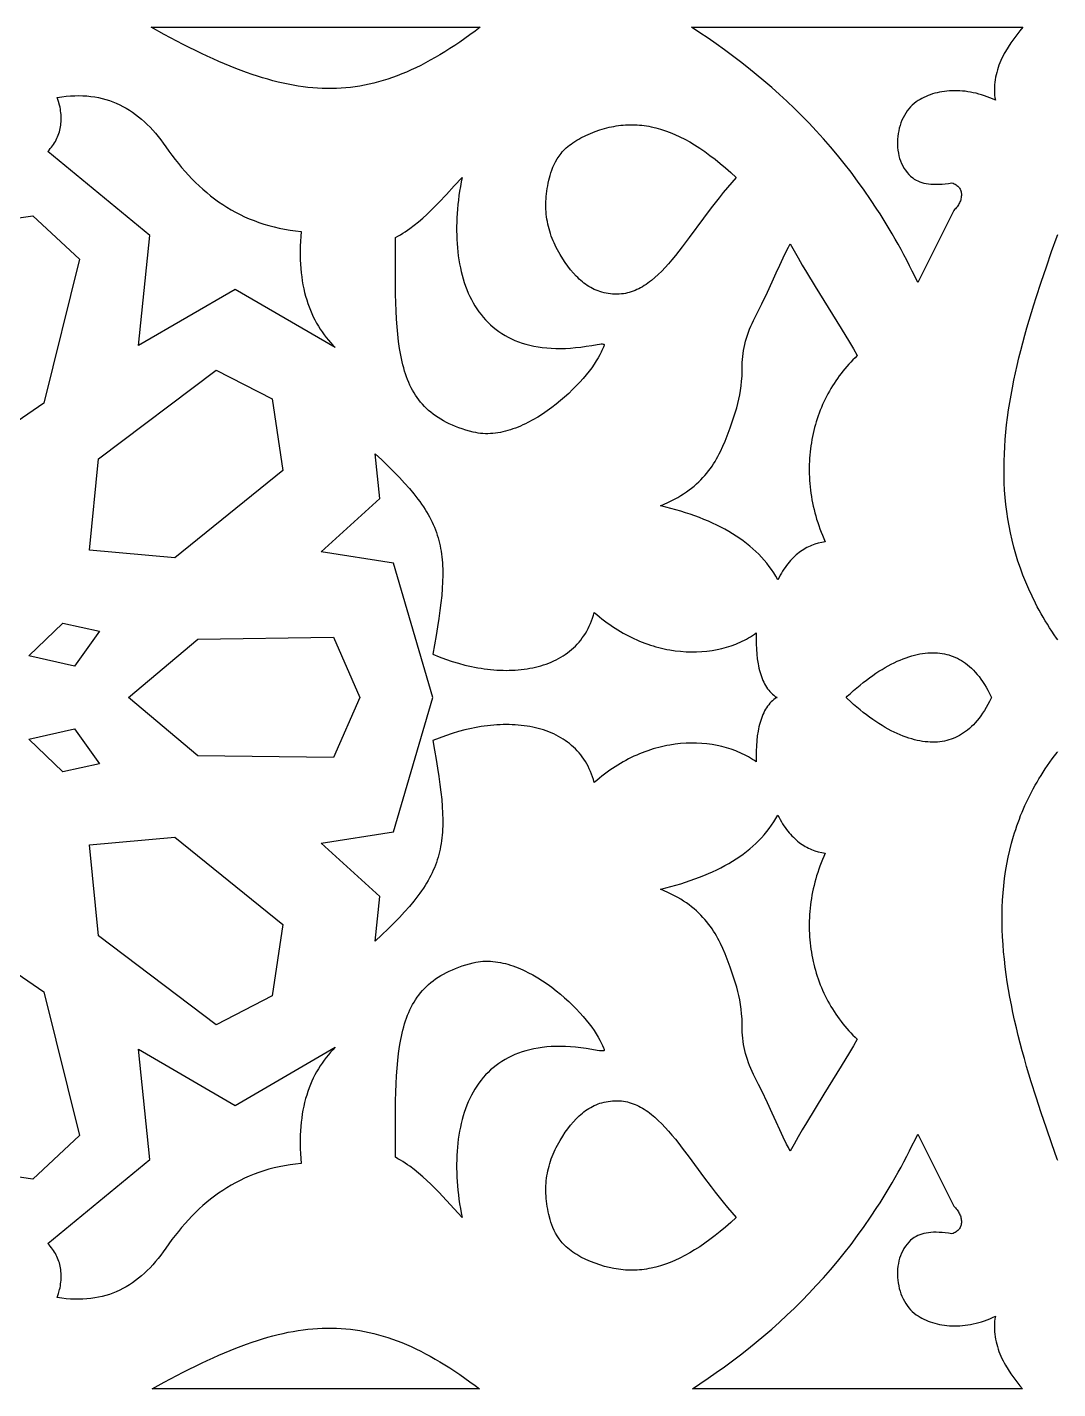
# Model space of a CAD drawing. Extents: x -575 to 575, y -425 to 425.
# Drawn here: x -196.6 to -136.1, y -365 to -285 of the extents above; entities that cross this region are included whole.
import ezdxf

# ---------------------------------------------------------------- set-up
doc = ezdxf.new("R2010")
doc.units = 0
doc.layers.add('LAYER_1', color=18, linetype='CONTINUOUS')

msp = doc.modelspace()

# ---------------------------------------------------------------- linework, layer by layer
at = {"layer": 'LAYER_1'}
for points in [[(-170.314, -285.263), (-170.616, -285.483), (-170.916, -285.697), (-171.212, -285.902), (-171.506, -286.1), (-171.798, -286.29), (-172.088, -286.473), (-172.375, -286.648), (-172.661, -286.816), (-172.945, -286.976), (-173.227, -287.128), (-173.507, -287.273), (-173.787, -287.411), (-174.064, -287.541), (-174.341, -287.664), (-174.617, -287.779), (-174.892, -287.887), (-175.166, -287.987), (-175.44, -288.081), (-175.713, -288.167), (-175.985, -288.245), (-176.258, -288.317), (-176.531, -288.381), (-176.803, -288.438), (-177.076, -288.487), (-177.349, -288.53), (-177.623, -288.565), (-177.897, -288.594), (-178.173, -288.615), (-178.449, -288.629), (-178.726, -288.636), (-179.004, -288.635), (-179.284, -288.628), (-179.565, -288.614), (-179.847, -288.593), (-180.131, -288.565), (-180.418, -288.53), (-180.706, -288.488), (-180.996, -288.439), (-181.289, -288.383), (-181.584, -288.32), (-181.881, -288.251), (-182.181, -288.175), (-182.484, -288.091), (-182.79, -288.001), (-183.099, -287.905), (-183.411, -287.801), (-183.727, -287.691), (-184.045, -287.575), (-184.368, -287.451), (-184.694, -287.321), (-185.025, -287.184), (-185.359, -287.041), (-185.697, -286.891), (-186.04, -286.734), (-186.387, -286.571), (-186.739, -286.402), (-187.095, -286.226), (-187.457, -286.043), (-187.823, -285.854), (-188.571, -285.457), (-189.34, -285.034), (-170.009, -285.034)], [(-138.317, -285.249), (-138.498, -285.473), (-138.675, -285.706), (-138.846, -285.947), (-139.009, -286.197), (-139.161, -286.453), (-139.234, -286.584), (-139.303, -286.717), (-139.368, -286.851), (-139.43, -286.987), (-139.488, -287.124), (-139.543, -287.263), (-139.593, -287.403), (-139.638, -287.544), (-139.679, -287.687), (-139.715, -287.831), (-139.745, -287.976), (-139.771, -288.122), (-139.79, -288.269), (-139.804, -288.417), (-139.812, -288.566), (-139.814, -288.716), (-139.809, -288.867), (-139.798, -289.018), (-139.779, -289.171), (-139.753, -289.323), (-139.915, -289.249), (-140.078, -289.179), (-140.24, -289.115), (-140.403, -289.057), (-140.565, -289.004), (-140.727, -288.957), (-140.889, -288.915), (-141.05, -288.878), (-141.211, -288.846), (-141.37, -288.82), (-141.529, -288.798), (-141.687, -288.782), (-141.844, -288.77), (-141.999, -288.764), (-142.152, -288.762), (-142.305, -288.765), (-142.455, -288.773), (-142.603, -288.785), (-142.749, -288.802), (-142.894, -288.823), (-143.035, -288.85), (-143.175, -288.88), (-143.311, -288.915), (-143.445, -288.954), (-143.576, -288.997), (-143.704, -289.045), (-143.829, -289.096), (-143.95, -289.152), (-144.068, -289.211), (-144.182, -289.275), (-144.293, -289.342), (-144.4, -289.414), (-144.519, -289.504), (-144.633, -289.604), (-144.74, -289.711), (-144.84, -289.827), (-144.934, -289.95), (-145.021, -290.079), (-145.101, -290.214), (-145.174, -290.355), (-145.24, -290.501), (-145.299, -290.651), (-145.351, -290.805), (-145.396, -290.962), (-145.433, -291.122), (-145.462, -291.283), (-145.484, -291.446), (-145.499, -291.61), (-145.505, -291.775), (-145.504, -291.939), (-145.495, -292.102), (-145.478, -292.264), (-145.452, -292.423), (-145.419, -292.581), (-145.377, -292.735), (-145.326, -292.885), (-145.268, -293.031), (-145.2, -293.173), (-145.124, -293.308), (-145.039, -293.438), (-144.945, -293.561), (-144.842, -293.677), (-144.731, -293.786), (-144.61, -293.886), (-144.516, -293.952), (-144.417, -294.011), (-144.312, -294.064), (-144.2, -294.111), (-144.083, -294.152), (-143.958, -294.186), (-143.827, -294.213), (-143.689, -294.235), (-143.543, -294.25), (-143.391, -294.258), (-143.231, -294.26), (-143.063, -294.256), (-142.887, -294.245), (-142.703, -294.228), (-142.511, -294.204), (-142.31, -294.174), (-142.241, -294.196), (-142.177, -294.222), (-142.117, -294.251), (-142.062, -294.284), (-142.012, -294.32), (-141.967, -294.359), (-141.925, -294.4), (-141.889, -294.444), (-141.857, -294.49), (-141.829, -294.539), (-141.805, -294.589), (-141.786, -294.641), (-141.77, -294.695), (-141.759, -294.751), (-141.752, -294.807), (-141.749, -294.865), (-141.75, -294.924), (-141.755, -294.984), (-141.764, -295.044), (-141.776, -295.104), (-141.792, -295.165), (-141.812, -295.226), (-141.836, -295.287), (-141.863, -295.347), (-141.894, -295.407), (-141.928, -295.467), (-141.965, -295.525), (-142.006, -295.583), (-142.05, -295.639), (-142.097, -295.694), (-142.148, -295.747), (-142.201, -295.799), (-144.312, -300.031), (-144.471, -299.698), (-144.633, -299.369), (-144.796, -299.044), (-144.961, -298.722), (-145.128, -298.405), (-145.297, -298.091), (-145.468, -297.78), (-145.64, -297.474), (-145.815, -297.171), (-145.991, -296.872), (-146.168, -296.576), (-146.348, -296.284), (-146.529, -295.995), (-146.712, -295.71), (-147.083, -295.15), (-147.46, -294.603), (-147.843, -294.069), (-148.233, -293.548), (-148.629, -293.04), (-149.031, -292.544), (-149.439, -292.059), (-149.852, -291.587), (-150.271, -291.125), (-150.695, -290.675), (-151.124, -290.235), (-151.558, -289.806), (-151.998, -289.386), (-152.442, -288.977), (-152.891, -288.577), (-153.344, -288.186), (-153.801, -287.804), (-154.263, -287.431), (-154.729, -287.066), (-155.198, -286.709), (-155.672, -286.36), (-156.149, -286.018), (-156.629, -285.683), (-157.113, -285.356), (-157.6, -285.034), (-138.133, -285.034)], [(-193.342, -289.057), (-193.107, -289.072), (-192.877, -289.095), (-192.651, -289.127), (-192.429, -289.168), (-192.211, -289.217), (-191.998, -289.274), (-191.789, -289.339), (-191.584, -289.413), (-191.382, -289.494), (-191.185, -289.584), (-190.991, -289.682), (-190.801, -289.787), (-190.614, -289.901), (-190.431, -290.022), (-190.252, -290.15), (-190.075, -290.287), (-189.902, -290.431), (-189.732, -290.582), (-189.566, -290.741), (-189.402, -290.907), (-189.241, -291.08), (-189.083, -291.261), (-188.928, -291.448), (-188.775, -291.643), (-188.625, -291.844), (-188.478, -292.053), (-188.299, -292.307), (-188.116, -292.557), (-187.93, -292.802), (-187.74, -293.041), (-187.546, -293.274), (-187.348, -293.503), (-187.146, -293.725), (-186.94, -293.941), (-186.73, -294.152), (-186.516, -294.356), (-186.297, -294.554), (-186.073, -294.746), (-185.845, -294.931), (-185.613, -295.11), (-185.375, -295.282), (-185.133, -295.446), (-184.886, -295.604), (-184.634, -295.755), (-184.377, -295.898), (-184.114, -296.033), (-183.846, -296.162), (-183.573, -296.282), (-183.294, -296.394), (-183.009, -296.499), (-182.719, -296.595), (-182.423, -296.683), (-182.121, -296.763), (-181.813, -296.834), (-181.499, -296.897), (-181.179, -296.95), (-180.853, -296.995), (-180.52, -297.03), (-180.545, -297.322), (-180.564, -297.607), (-180.576, -297.887), (-180.583, -298.161), (-180.583, -298.43), (-180.577, -298.694), (-180.566, -298.952), (-180.548, -299.206), (-180.525, -299.453), (-180.495, -299.696), (-180.461, -299.934), (-180.42, -300.167), (-180.374, -300.394), (-180.322, -300.617), (-180.265, -300.835), (-180.203, -301.048), (-180.135, -301.256), (-180.062, -301.46), (-179.984, -301.659), (-179.9, -301.854), (-179.812, -302.043), (-179.718, -302.229), (-179.62, -302.41), (-179.516, -302.587), (-179.408, -302.759), (-179.295, -302.927), (-179.178, -303.091), (-179.055, -303.251), (-178.928, -303.406), (-178.797, -303.558), (-178.661, -303.706), (-178.521, -303.85), (-184.408, -300.44), (-190.072, -303.732), (-189.406, -297.266), (-195.404, -292.328), (-195.33, -292.247), (-195.26, -292.165), (-195.193, -292.082), (-195.13, -291.997), (-195.071, -291.912), (-195.015, -291.825), (-194.963, -291.737), (-194.915, -291.648), (-194.87, -291.558), (-194.829, -291.466), (-194.792, -291.374), (-194.758, -291.28), (-194.728, -291.185), (-194.701, -291.089), (-194.678, -290.991), (-194.659, -290.892), (-194.644, -290.793), (-194.632, -290.692), (-194.624, -290.59), (-194.619, -290.486), (-194.618, -290.382), (-194.621, -290.276), (-194.627, -290.169), (-194.637, -290.061), (-194.651, -289.952), (-194.668, -289.841), (-194.689, -289.729), (-194.714, -289.617), (-194.774, -289.387), (-194.848, -289.153), (-194.585, -289.115), (-194.327, -289.086), (-194.074, -289.065), (-193.825, -289.054), (-193.581, -289.051)], [(-160.936, -290.761), (-160.799, -290.768), (-160.662, -290.778), (-160.524, -290.791), (-160.387, -290.807), (-160.249, -290.827), (-160.111, -290.851), (-159.972, -290.878), (-159.695, -290.941), (-159.416, -291.019), (-159.136, -291.11), (-158.854, -291.215), (-158.571, -291.334), (-158.285, -291.467), (-157.998, -291.614), (-157.708, -291.774), (-157.416, -291.949), (-157.121, -292.138), (-156.824, -292.341), (-156.524, -292.558), (-156.22, -292.789), (-155.914, -293.034), (-155.604, -293.294), (-155.291, -293.568), (-154.974, -293.856), (-155.236, -294.151), (-155.49, -294.448), (-155.738, -294.747), (-155.98, -295.047), (-156.215, -295.348), (-156.446, -295.648), (-156.892, -296.243), (-157.74, -297.393), (-158.148, -297.935), (-158.349, -298.196), (-158.55, -298.448), (-158.75, -298.691), (-158.949, -298.924), (-159.149, -299.146), (-159.35, -299.357), (-159.551, -299.555), (-159.755, -299.741), (-159.96, -299.913), (-160.063, -299.994), (-160.167, -300.07), (-160.272, -300.143), (-160.377, -300.212), (-160.484, -300.277), (-160.591, -300.338), (-160.699, -300.395), (-160.808, -300.447), (-160.918, -300.495), (-161.029, -300.539), (-161.141, -300.578), (-161.255, -300.612), (-161.37, -300.641), (-161.486, -300.665), (-161.603, -300.685), (-161.722, -300.699), (-161.842, -300.708), (-161.963, -300.712), (-162.1, -300.71), (-162.234, -300.704), (-162.365, -300.692), (-162.493, -300.676), (-162.618, -300.655), (-162.74, -300.629), (-162.859, -300.598), (-162.976, -300.563), (-163.09, -300.523), (-163.201, -300.48), (-163.31, -300.431), (-163.417, -300.379), (-163.521, -300.323), (-163.623, -300.263), (-163.723, -300.199), (-163.821, -300.132), (-163.917, -300.061), (-164.011, -299.986), (-164.103, -299.908), (-164.193, -299.827), (-164.282, -299.742), (-164.369, -299.655), (-164.538, -299.471), (-164.701, -299.276), (-164.859, -299.071), (-165.013, -298.857), (-165.162, -298.634), (-165.324, -298.373), (-165.4, -298.241), (-165.473, -298.109), (-165.542, -297.976), (-165.608, -297.841), (-165.67, -297.706), (-165.729, -297.57), (-165.784, -297.434), (-165.835, -297.296), (-165.883, -297.158), (-165.927, -297.018), (-165.967, -296.878), (-166.003, -296.737), (-166.036, -296.595), (-166.065, -296.452), (-166.09, -296.308), (-166.111, -296.163), (-166.128, -296.017), (-166.141, -295.87), (-166.15, -295.722), (-166.155, -295.573), (-166.156, -295.423), (-166.153, -295.272), (-166.146, -295.12), (-166.134, -294.967), (-166.119, -294.812), (-166.099, -294.657), (-166.074, -294.501), (-166.046, -294.343), (-166.013, -294.185), (-165.975, -294.025), (-165.899, -293.733), (-165.854, -293.58), (-165.801, -293.422), (-165.74, -293.262), (-165.669, -293.099), (-165.587, -292.935), (-165.492, -292.771), (-165.383, -292.606), (-165.322, -292.524), (-165.257, -292.443), (-165.188, -292.362), (-165.115, -292.282), (-165.037, -292.202), (-164.954, -292.123), (-164.866, -292.045), (-164.772, -291.968), (-164.673, -291.893), (-164.569, -291.818), (-164.459, -291.745), (-164.343, -291.673), (-164.22, -291.603), (-164.092, -291.534), (-163.814, -291.398), (-163.538, -291.274), (-163.262, -291.164), (-162.987, -291.067), (-162.713, -290.983), (-162.44, -290.912), (-162.166, -290.855), (-162.03, -290.831), (-161.893, -290.811), (-161.757, -290.793), (-161.62, -290.78), (-161.483, -290.769), (-161.347, -290.762), (-161.21, -290.759), (-161.073, -290.758)], [(-171.131, -294.124), (-171.178, -294.391), (-171.22, -294.657), (-171.258, -294.923), (-171.292, -295.187), (-171.321, -295.45), (-171.345, -295.712), (-171.365, -295.972), (-171.38, -296.231), (-171.391, -296.488), (-171.396, -296.743), (-171.397, -296.996), (-171.393, -297.247), (-171.384, -297.495), (-171.37, -297.741), (-171.351, -297.984), (-171.327, -298.225), (-171.298, -298.462), (-171.263, -298.697), (-171.223, -298.928), (-171.178, -299.156), (-171.128, -299.38), (-171.072, -299.601), (-171.011, -299.818), (-170.944, -300.031), (-170.871, -300.24), (-170.793, -300.444), (-170.71, -300.645), (-170.62, -300.84), (-170.525, -301.031), (-170.424, -301.218), (-170.317, -301.399), (-170.204, -301.575), (-170.085, -301.746), (-169.96, -301.912), (-169.829, -302.072), (-169.691, -302.226), (-169.548, -302.375), (-169.398, -302.517), (-169.242, -302.654), (-169.08, -302.784), (-168.911, -302.908), (-168.735, -303.025), (-168.553, -303.136), (-168.365, -303.24), (-168.17, -303.337), (-167.968, -303.426), (-167.76, -303.509), (-167.544, -303.584), (-167.322, -303.651), (-167.093, -303.711), (-166.857, -303.763), (-166.614, -303.807), (-166.364, -303.842), (-166.107, -303.87), (-165.843, -303.889), (-165.571, -303.9), (-165.292, -303.901), (-165.006, -303.894), (-164.713, -303.878), (-164.412, -303.853), (-164.103, -303.819), (-163.787, -303.775), (-163.464, -303.721), (-163.136, -303.666), (-163.014, -303.649), (-162.915, -303.638), (-162.84, -303.635), (-162.785, -303.639), (-162.748, -303.65), (-162.736, -303.659), (-162.728, -303.669), (-162.723, -303.681), (-162.722, -303.696), (-162.729, -303.73), (-162.746, -303.773), (-162.771, -303.823), (-162.838, -303.95), (-162.876, -304.026), (-162.914, -304.11), (-162.99, -304.275), (-163.084, -304.45), (-163.194, -304.636), (-163.32, -304.829), (-163.461, -305.03), (-163.617, -305.237), (-163.786, -305.449), (-163.969, -305.664), (-164.164, -305.882), (-164.37, -306.101), (-164.588, -306.32), (-164.815, -306.538), (-165.053, -306.754), (-165.299, -306.966), (-165.553, -307.174), (-165.814, -307.375), (-166.083, -307.569), (-166.357, -307.755), (-166.636, -307.932), (-166.92, -308.098), (-167.207, -308.251), (-167.352, -308.323), (-167.498, -308.392), (-167.644, -308.457), (-167.791, -308.518), (-167.939, -308.576), (-168.086, -308.629), (-168.234, -308.678), (-168.382, -308.723), (-168.53, -308.764), (-168.678, -308.8), (-168.826, -308.831), (-168.973, -308.857), (-169.12, -308.878), (-169.267, -308.893), (-169.414, -308.904), (-169.56, -308.909), (-169.705, -308.908), (-169.849, -308.901), (-169.993, -308.889), (-170.136, -308.87), (-170.277, -308.845), (-170.418, -308.813), (-170.64, -308.755), (-170.856, -308.693), (-171.063, -308.628), (-171.264, -308.558), (-171.458, -308.485), (-171.645, -308.407), (-171.825, -308.326), (-171.999, -308.241), (-172.166, -308.152), (-172.327, -308.059), (-172.481, -307.963), (-172.63, -307.862), (-172.772, -307.758), (-172.909, -307.65), (-173.039, -307.538), (-173.165, -307.422), (-173.285, -307.302), (-173.399, -307.179), (-173.508, -307.051), (-173.612, -306.92), (-173.711, -306.785), (-173.805, -306.646), (-173.895, -306.504), (-173.98, -306.357), (-174.06, -306.207), (-174.136, -306.053), (-174.208, -305.895), (-174.275, -305.733), (-174.339, -305.567), (-174.398, -305.398), (-174.454, -305.225), (-174.506, -305.048), (-174.555, -304.867), (-174.601, -304.682), (-174.643, -304.494), (-174.682, -304.302), (-174.717, -304.106), (-174.751, -303.906), (-174.808, -303.495), (-174.856, -303.069), (-174.895, -302.628), (-174.925, -302.171), (-174.948, -301.7), (-174.965, -301.213), (-174.977, -300.712), (-174.985, -300.195), (-174.99, -299.664), (-174.995, -297.388), (-174.847, -297.307), (-174.701, -297.223), (-174.559, -297.137), (-174.419, -297.047), (-174.282, -296.956), (-174.147, -296.861), (-173.885, -296.666), (-173.631, -296.461), (-173.384, -296.249), (-173.144, -296.03), (-172.909, -295.804), (-172.678, -295.572), (-172.449, -295.336), (-171.997, -294.851), (-171.544, -294.356), (-171.079, -293.856)], [(-193.538, -298.662), (-195.633, -307.108), (-199.679, -309.874), (-202.084, -305.051), (-200.021, -296.647), (-196.295, -296.109)], [(-151.572, -298.171), (-151.336, -298.587), (-151.093, -299.005), (-150.845, -299.423), (-150.339, -300.259), (-149.824, -301.092), (-148.808, -302.735), (-148.323, -303.536), (-148.09, -303.93), (-147.866, -304.32), (-147.995, -304.443), (-148.121, -304.569), (-148.244, -304.697), (-148.365, -304.828), (-148.483, -304.96), (-148.597, -305.096), (-148.71, -305.233), (-148.819, -305.372), (-148.925, -305.514), (-149.029, -305.658), (-149.129, -305.803), (-149.227, -305.951), (-149.321, -306.101), (-149.413, -306.252), (-149.502, -306.406), (-149.587, -306.561), (-149.67, -306.718), (-149.749, -306.877), (-149.826, -307.037), (-149.899, -307.199), (-149.969, -307.363), (-150.037, -307.528), (-150.1, -307.695), (-150.161, -307.863), (-150.219, -308.032), (-150.273, -308.203), (-150.324, -308.375), (-150.372, -308.549), (-150.416, -308.724), (-150.458, -308.899), (-150.496, -309.076), (-150.53, -309.254), (-150.561, -309.434), (-150.589, -309.614), (-150.614, -309.795), (-150.635, -309.977), (-150.652, -310.159), (-150.666, -310.343), (-150.677, -310.527), (-150.684, -310.713), (-150.688, -310.898), (-150.688, -311.085), (-150.684, -311.272), (-150.677, -311.459), (-150.667, -311.647), (-150.652, -311.836), (-150.634, -312.025), (-150.613, -312.214), (-150.588, -312.404), (-150.559, -312.593), (-150.526, -312.784), (-150.49, -312.974), (-150.449, -313.164), (-150.405, -313.355), (-150.358, -313.545), (-150.306, -313.736), (-150.251, -313.926), (-150.192, -314.116), (-150.128, -314.307), (-150.061, -314.497), (-149.99, -314.686), (-149.916, -314.876), (-149.837, -315.065), (-149.754, -315.254), (-149.957, -315.289), (-150.157, -315.336), (-150.353, -315.395), (-150.45, -315.429), (-150.546, -315.466), (-150.641, -315.507), (-150.735, -315.551), (-150.829, -315.598), (-150.921, -315.648), (-151.012, -315.703), (-151.102, -315.76), (-151.191, -315.822), (-151.28, -315.887), (-151.367, -315.956), (-151.453, -316.028), (-151.537, -316.105), (-151.621, -316.186), (-151.704, -316.27), (-151.785, -316.359), (-151.865, -316.452), (-151.944, -316.549), (-152.022, -316.651), (-152.099, -316.757), (-152.174, -316.867), (-152.248, -316.982), (-152.321, -317.101), (-152.392, -317.225), (-152.462, -317.354), (-152.531, -317.488), (-152.646, -317.283), (-152.769, -317.084), (-152.899, -316.89), (-153.036, -316.7), (-153.179, -316.515), (-153.33, -316.335), (-153.487, -316.159), (-153.651, -315.988), (-153.822, -315.822), (-153.999, -315.66), (-154.183, -315.503), (-154.373, -315.35), (-154.57, -315.201), (-154.773, -315.056), (-154.982, -314.916), (-155.197, -314.78), (-155.418, -314.649), (-155.645, -314.521), (-155.879, -314.397), (-156.118, -314.278), (-156.362, -314.162), (-156.613, -314.05), (-156.869, -313.942), (-157.131, -313.838), (-157.398, -313.738), (-157.671, -313.641), (-157.949, -313.549), (-158.232, -313.459), (-158.521, -313.374), (-158.815, -313.291), (-159.113, -313.213), (-159.417, -313.137), (-159.201, -313.046), (-158.993, -312.951), (-158.792, -312.854), (-158.6, -312.754), (-158.414, -312.651), (-158.237, -312.545), (-158.066, -312.437), (-157.902, -312.326), (-157.745, -312.213), (-157.594, -312.097), (-157.449, -311.979), (-157.311, -311.858), (-157.178, -311.735), (-157.051, -311.61), (-156.93, -311.482), (-156.814, -311.353), (-156.703, -311.221), (-156.596, -311.087), (-156.495, -310.951), (-156.397, -310.813), (-156.304, -310.673), (-156.215, -310.532), (-156.13, -310.388), (-156.049, -310.243), (-155.971, -310.096), (-155.896, -309.947), (-155.755, -309.645), (-155.624, -309.337), (-155.503, -309.024), (-155.33, -308.555), (-155.165, -308.09), (-155.088, -307.856), (-155.014, -307.62), (-154.945, -307.38), (-154.881, -307.136), (-154.823, -306.887), (-154.77, -306.632), (-154.725, -306.368), (-154.687, -306.097), (-154.657, -305.816), (-154.635, -305.524), (-154.622, -305.221), (-154.619, -304.906), (-154.617, -304.732), (-154.607, -304.556), (-154.592, -304.378), (-154.57, -304.2), (-154.541, -304.021), (-154.507, -303.841), (-154.467, -303.661), (-154.422, -303.482), (-154.371, -303.303), (-154.315, -303.125), (-154.254, -302.948), (-154.188, -302.773), (-154.118, -302.599), (-154.044, -302.428), (-153.965, -302.26), (-153.883, -302.095), (-153.669, -301.675), (-153.474, -301.286), (-153.138, -300.591), (-152.859, -299.992), (-152.622, -299.468), (-152.413, -299.002), (-152.216, -298.574), (-152.017, -298.164), (-151.912, -297.961), (-151.801, -297.755)], [(-182.23, -306.867), (-181.612, -311.066), (-187.949, -316.201), (-192.957, -315.743), (-192.434, -310.389), (-185.527, -305.166)], [(-175.794, -310.449), (-175.423, -310.805), (-175.076, -311.149), (-174.751, -311.484), (-174.449, -311.809), (-174.168, -312.128), (-173.909, -312.439), (-173.787, -312.593), (-173.67, -312.746), (-173.558, -312.898), (-173.451, -313.049), (-173.35, -313.2), (-173.252, -313.35), (-173.16, -313.5), (-173.073, -313.649), (-172.99, -313.799), (-172.911, -313.948), (-172.838, -314.098), (-172.768, -314.249), (-172.703, -314.4), (-172.643, -314.552), (-172.586, -314.705), (-172.534, -314.859), (-172.486, -315.014), (-172.442, -315.17), (-172.402, -315.329), (-172.366, -315.488), (-172.334, -315.65), (-172.306, -315.814), (-172.281, -315.98), (-172.26, -316.148), (-172.243, -316.319), (-172.229, -316.492), (-172.219, -316.669), (-172.212, -316.848), (-172.209, -317.03), (-172.208, -317.216), (-172.218, -317.598), (-172.239, -317.995), (-172.273, -318.408), (-172.318, -318.838), (-172.373, -319.288), (-172.439, -319.757), (-172.515, -320.248), (-172.6, -320.761), (-172.694, -321.298), (-172.796, -321.86), (-172.422, -322.013), (-172.045, -322.152), (-171.666, -322.279), (-171.287, -322.393), (-170.907, -322.493), (-170.717, -322.538), (-170.528, -322.58), (-170.339, -322.618), (-170.15, -322.653), (-169.961, -322.684), (-169.774, -322.711), (-169.587, -322.736), (-169.401, -322.756), (-169.215, -322.773), (-169.031, -322.786), (-168.848, -322.796), (-168.665, -322.802), (-168.485, -322.805), (-168.305, -322.803), (-168.127, -322.798), (-167.95, -322.789), (-167.775, -322.776), (-167.602, -322.76), (-167.431, -322.739), (-167.261, -322.715), (-167.094, -322.687), (-166.929, -322.655), (-166.765, -322.619), (-166.605, -322.579), (-166.446, -322.535), (-166.29, -322.487), (-166.137, -322.434), (-165.986, -322.378), (-165.838, -322.318), (-165.693, -322.253), (-165.551, -322.185), (-165.412, -322.112), (-165.276, -322.035), (-165.143, -321.954), (-165.013, -321.868), (-164.887, -321.778), (-164.765, -321.684), (-164.646, -321.586), (-164.531, -321.483), (-164.42, -321.376), (-164.312, -321.264), (-164.209, -321.148), (-164.109, -321.027), (-164.014, -320.902), (-163.923, -320.773), (-163.836, -320.639), (-163.754, -320.5), (-163.677, -320.357), (-163.604, -320.209), (-163.535, -320.056), (-163.472, -319.899), (-163.414, -319.737), (-163.36, -319.57), (-163.312, -319.399), (-163.163, -319.53), (-163.013, -319.656), (-162.862, -319.778), (-162.71, -319.897), (-162.557, -320.011), (-162.403, -320.122), (-162.248, -320.228), (-162.092, -320.331), (-161.935, -320.429), (-161.777, -320.524), (-161.619, -320.615), (-161.46, -320.703), (-161.301, -320.786), (-161.141, -320.866), (-160.98, -320.942), (-160.819, -321.014), (-160.658, -321.083), (-160.497, -321.148), (-160.335, -321.209), (-160.173, -321.267), (-160.011, -321.321), (-159.849, -321.371), (-159.687, -321.418), (-159.525, -321.462), (-159.364, -321.502), (-159.202, -321.539), (-159.041, -321.572), (-158.88, -321.602), (-158.559, -321.651), (-158.24, -321.687), (-157.924, -321.71), (-157.61, -321.72), (-157.3, -321.717), (-156.994, -321.702), (-156.693, -321.674), (-156.396, -321.634), (-156.104, -321.582), (-155.819, -321.519), (-155.539, -321.444), (-155.267, -321.357), (-155.001, -321.26), (-154.872, -321.207), (-154.744, -321.151), (-154.618, -321.093), (-154.494, -321.032), (-154.373, -320.968), (-154.254, -320.902), (-154.137, -320.833), (-154.022, -320.762), (-153.91, -320.688), (-153.8, -320.612), (-153.807, -320.933), (-153.804, -321.247), (-153.792, -321.553), (-153.77, -321.85), (-153.738, -322.138), (-153.695, -322.414), (-153.669, -322.548), (-153.641, -322.679), (-153.61, -322.807), (-153.576, -322.932), (-153.539, -323.053), (-153.499, -323.171), (-153.456, -323.285), (-153.41, -323.395), (-153.361, -323.502), (-153.309, -323.605), (-153.254, -323.703), (-153.195, -323.798), (-153.133, -323.888), (-153.068, -323.974), (-152.999, -324.055), (-152.927, -324.132), (-152.852, -324.204), (-152.773, -324.271), (-152.69, -324.333), (-152.604, -324.39), (-152.58, -324.39), (-152.592, -324.398), (-152.58, -324.405), (-152.604, -324.405), (-152.69, -324.462), (-152.773, -324.524), (-152.852, -324.592), (-152.927, -324.664), (-152.999, -324.74), (-153.068, -324.822), (-153.133, -324.907), (-153.195, -324.998), (-153.254, -325.092), (-153.309, -325.191), (-153.361, -325.293), (-153.41, -325.4), (-153.456, -325.511), (-153.499, -325.625), (-153.539, -325.742), (-153.576, -325.864), (-153.61, -325.988), (-153.641, -326.116), (-153.669, -326.247), (-153.695, -326.381), (-153.738, -326.658), (-153.77, -326.945), (-153.792, -327.242), (-153.804, -327.549), (-153.807, -327.863), (-153.8, -328.184), (-153.91, -328.108), (-154.022, -328.034), (-154.137, -327.962), (-154.254, -327.893), (-154.373, -327.827), (-154.494, -327.763), (-154.618, -327.702), (-154.744, -327.644), (-154.872, -327.589), (-155.001, -327.536), (-155.267, -327.438), (-155.539, -327.352), (-155.819, -327.277), (-156.104, -327.213), (-156.396, -327.161), (-156.693, -327.121), (-156.994, -327.094), (-157.3, -327.078), (-157.61, -327.076), (-157.924, -327.086), (-158.24, -327.109), (-158.559, -327.145), (-158.88, -327.194), (-159.041, -327.224), (-159.202, -327.257), (-159.364, -327.293), (-159.525, -327.333), (-159.687, -327.377), (-159.849, -327.424), (-160.011, -327.475), (-160.173, -327.529), (-160.335, -327.586), (-160.497, -327.648), (-160.658, -327.713), (-160.819, -327.781), (-160.98, -327.854), (-161.141, -327.93), (-161.301, -328.009), (-161.46, -328.093), (-161.619, -328.18), (-161.777, -328.271), (-161.935, -328.366), (-162.092, -328.465), (-162.248, -328.567), (-162.403, -328.674), (-162.557, -328.784), (-162.71, -328.899), (-162.862, -329.017), (-163.013, -329.139), (-163.163, -329.266), (-163.312, -329.396), (-163.36, -329.225), (-163.414, -329.058), (-163.472, -328.896), (-163.535, -328.739), (-163.604, -328.587), (-163.677, -328.439), (-163.754, -328.296), (-163.836, -328.157), (-163.923, -328.023), (-164.014, -327.893), (-164.109, -327.768), (-164.209, -327.648), (-164.312, -327.531), (-164.42, -327.42), (-164.531, -327.313), (-164.646, -327.21), (-164.765, -327.111), (-164.887, -327.017), (-165.013, -326.927), (-165.143, -326.842), (-165.276, -326.761), (-165.412, -326.684), (-165.551, -326.611), (-165.693, -326.542), (-165.838, -326.478), (-165.986, -326.417), (-166.137, -326.361), (-166.29, -326.309), (-166.446, -326.261), (-166.605, -326.217), (-166.765, -326.177), (-166.929, -326.141), (-167.094, -326.108), (-167.261, -326.08), (-167.431, -326.056), (-167.602, -326.036), (-167.775, -326.019), (-167.95, -326.006), (-168.127, -325.997), (-168.305, -325.992), (-168.485, -325.991), (-168.665, -325.993), (-168.848, -325.999), (-169.031, -326.009), (-169.215, -326.022), (-169.401, -326.039), (-169.587, -326.06), (-169.774, -326.084), (-169.961, -326.112), (-170.15, -326.143), (-170.339, -326.178), (-170.528, -326.216), (-170.717, -326.257), (-170.907, -326.302), (-171.287, -326.403), (-171.666, -326.516), (-172.045, -326.643), (-172.422, -326.783), (-172.796, -326.935), (-172.694, -327.497), (-172.6, -328.034), (-172.515, -328.548), (-172.439, -329.038), (-172.373, -329.508), (-172.318, -329.957), (-172.273, -330.388), (-172.239, -330.801), (-172.218, -331.198), (-172.208, -331.579), (-172.209, -331.765), (-172.212, -331.948), (-172.219, -332.127), (-172.229, -332.303), (-172.243, -332.477), (-172.26, -332.647), (-172.281, -332.816), (-172.306, -332.982), (-172.334, -333.145), (-172.366, -333.307), (-172.402, -333.467), (-172.442, -333.625), (-172.486, -333.782), (-172.534, -333.937), (-172.586, -334.091), (-172.643, -334.244), (-172.703, -334.396), (-172.768, -334.547), (-172.838, -334.697), (-172.911, -334.847), (-172.99, -334.997), (-173.073, -335.146), (-173.16, -335.296), (-173.252, -335.446), (-173.35, -335.596), (-173.451, -335.746), (-173.558, -335.897), (-173.67, -336.049), (-173.787, -336.202), (-173.909, -336.356), (-174.168, -336.668), (-174.449, -336.986), (-174.751, -337.312), (-175.076, -337.646), (-175.423, -337.991), (-175.794, -338.346), (-176.189, -338.715), (-175.903, -336.092), (-179.346, -332.954), (-175.098, -332.291), (-172.788, -324.398), (-175.098, -316.504), (-179.346, -315.842), (-175.903, -312.703), (-176.189, -310.081)], [(-192.368, -320.507), (-193.835, -322.563), (-196.514, -321.955), (-194.53, -320.033)], [(-177.089, -324.398), (-178.629, -327.929), (-186.586, -327.825), (-190.676, -324.398), (-186.586, -320.97), (-178.629, -320.866)], [(-143.288, -321.773), (-143.148, -321.781), (-143.01, -321.795), (-142.874, -321.814), (-142.741, -321.838), (-142.61, -321.868), (-142.48, -321.903), (-142.353, -321.944), (-142.228, -321.99), (-142.104, -322.042), (-141.982, -322.1), (-141.861, -322.164), (-141.741, -322.234), (-141.623, -322.31), (-141.506, -322.393), (-141.389, -322.483), (-141.274, -322.58), (-141.16, -322.684), (-141.048, -322.795), (-140.936, -322.914), (-140.826, -323.041), (-140.717, -323.176), (-140.61, -323.319), (-140.505, -323.47), (-140.401, -323.63), (-140.3, -323.798), (-140.2, -323.976), (-140.103, -324.162), (-140.008, -324.357), (-139.99, -324.398), (-140.008, -324.438), (-140.103, -324.634), (-140.2, -324.82), (-140.3, -324.997), (-140.401, -325.166), (-140.505, -325.325), (-140.61, -325.477), (-140.717, -325.62), (-140.826, -325.755), (-140.936, -325.882), (-141.048, -326.001), (-141.16, -326.112), (-141.274, -326.216), (-141.389, -326.312), (-141.506, -326.402), (-141.623, -326.485), (-141.741, -326.561), (-141.861, -326.631), (-141.982, -326.695), (-142.104, -326.753), (-142.228, -326.805), (-142.353, -326.852), (-142.48, -326.892), (-142.61, -326.928), (-142.741, -326.957), (-142.874, -326.982), (-143.01, -327.001), (-143.148, -327.014), (-143.288, -327.022), (-143.432, -327.025), (-143.577, -327.021), (-143.725, -327.012), (-143.876, -326.998), (-144.03, -326.977), (-144.186, -326.951), (-144.344, -326.919), (-144.505, -326.88), (-144.669, -326.836), (-144.834, -326.785), (-145.002, -326.728), (-145.172, -326.665), (-145.344, -326.596), (-145.518, -326.521), (-145.693, -326.439), (-145.87, -326.351), (-146.049, -326.256), (-146.229, -326.156), (-146.41, -326.049), (-146.592, -325.935), (-146.776, -325.816), (-146.96, -325.69), (-147.145, -325.558), (-147.331, -325.42), (-147.517, -325.276), (-147.704, -325.126), (-147.892, -324.969), (-148.079, -324.807), (-148.267, -324.638), (-148.455, -324.464), (-148.524, -324.398), (-148.455, -324.331), (-148.267, -324.157), (-148.079, -323.989), (-147.892, -323.826), (-147.704, -323.67), (-147.517, -323.519), (-147.331, -323.375), (-147.145, -323.237), (-146.96, -323.105), (-146.776, -322.98), (-146.592, -322.86), (-146.41, -322.747), (-146.229, -322.64), (-146.049, -322.539), (-145.87, -322.445), (-145.693, -322.357), (-145.518, -322.275), (-145.344, -322.199), (-145.172, -322.13), (-145.002, -322.067), (-144.834, -322.01), (-144.669, -321.96), (-144.505, -321.915), (-144.344, -321.877), (-144.186, -321.844), (-144.03, -321.818), (-143.876, -321.798), (-143.725, -321.783), (-143.577, -321.774), (-143.432, -321.771)], [(-192.368, -328.288), (-194.53, -328.763), (-196.514, -326.84), (-193.835, -326.232)], [(-152.462, -331.441), (-152.392, -331.57), (-152.321, -331.694), (-152.248, -331.814), (-152.174, -331.929), (-152.099, -332.039), (-152.022, -332.145), (-151.944, -332.246), (-151.865, -332.343), (-151.785, -332.436), (-151.704, -332.525), (-151.621, -332.61), (-151.537, -332.69), (-151.453, -332.767), (-151.367, -332.84), (-151.28, -332.909), (-151.191, -332.974), (-151.102, -333.035), (-151.012, -333.093), (-150.921, -333.147), (-150.829, -333.198), (-150.735, -333.245), (-150.641, -333.289), (-150.546, -333.329), (-150.45, -333.366), (-150.353, -333.4), (-150.157, -333.459), (-149.957, -333.506), (-149.754, -333.542), (-149.837, -333.731), (-149.916, -333.92), (-149.99, -334.109), (-150.061, -334.299), (-150.128, -334.489), (-150.192, -334.679), (-150.251, -334.87), (-150.306, -335.06), (-150.358, -335.25), (-150.405, -335.441), (-150.449, -335.631), (-150.49, -335.822), (-150.526, -336.012), (-150.559, -336.202), (-150.588, -336.392), (-150.613, -336.581), (-150.634, -336.771), (-150.652, -336.96), (-150.667, -337.148), (-150.677, -337.336), (-150.684, -337.524), (-150.688, -337.711), (-150.688, -337.897), (-150.684, -338.083), (-150.677, -338.268), (-150.666, -338.452), (-150.652, -338.636), (-150.635, -338.819), (-150.614, -339.001), (-150.589, -339.182), (-150.561, -339.362), (-150.53, -339.541), (-150.496, -339.719), (-150.458, -339.896), (-150.416, -340.072), (-150.372, -340.247), (-150.324, -340.42), (-150.273, -340.592), (-150.219, -340.763), (-150.161, -340.933), (-150.1, -341.101), (-150.037, -341.267), (-149.969, -341.433), (-149.899, -341.596), (-149.826, -341.758), (-149.749, -341.919), (-149.67, -342.077), (-149.587, -342.234), (-149.502, -342.39), (-149.413, -342.543), (-149.321, -342.695), (-149.227, -342.844), (-149.129, -342.992), (-149.029, -343.138), (-148.925, -343.282), (-148.819, -343.423), (-148.71, -343.563), (-148.597, -343.7), (-148.483, -343.835), (-148.365, -343.968), (-148.244, -344.098), (-148.121, -344.227), (-147.995, -344.352), (-147.866, -344.476), (-148.09, -344.865), (-148.323, -345.259), (-148.808, -346.061), (-149.824, -347.703), (-150.339, -348.536), (-150.845, -349.372), (-151.093, -349.791), (-151.336, -350.208), (-151.572, -350.625), (-151.801, -351.04), (-151.912, -350.834), (-152.017, -350.631), (-152.216, -350.222), (-152.413, -349.794), (-152.622, -349.327), (-152.859, -348.804), (-153.138, -348.204), (-153.474, -347.51), (-153.669, -347.121), (-153.883, -346.701), (-153.965, -346.535), (-154.044, -346.367), (-154.118, -346.196), (-154.188, -346.023), (-154.254, -345.848), (-154.315, -345.671), (-154.371, -345.493), (-154.422, -345.314), (-154.467, -345.134), (-154.507, -344.954), (-154.541, -344.775), (-154.57, -344.596), (-154.592, -344.417), (-154.607, -344.24), (-154.617, -344.064), (-154.619, -343.89), (-154.622, -343.574), (-154.635, -343.271), (-154.657, -342.979), (-154.687, -342.698), (-154.725, -342.427), (-154.77, -342.164), (-154.823, -341.908), (-154.881, -341.659), (-154.945, -341.415), (-155.014, -341.176), (-155.088, -340.939), (-155.165, -340.705), (-155.33, -340.24), (-155.503, -339.772), (-155.624, -339.458), (-155.755, -339.15), (-155.896, -338.848), (-155.971, -338.699), (-156.049, -338.552), (-156.13, -338.407), (-156.215, -338.264), (-156.304, -338.122), (-156.397, -337.982), (-156.495, -337.844), (-156.596, -337.709), (-156.703, -337.575), (-156.814, -337.443), (-156.93, -337.313), (-157.051, -337.186), (-157.178, -337.06), (-157.311, -336.938), (-157.449, -336.817), (-157.594, -336.699), (-157.745, -336.583), (-157.902, -336.469), (-158.066, -336.359), (-158.237, -336.25), (-158.414, -336.145), (-158.6, -336.042), (-158.792, -335.942), (-158.993, -335.844), (-159.201, -335.75), (-159.417, -335.658), (-159.113, -335.583), (-158.815, -335.504), (-158.521, -335.422), (-158.232, -335.336), (-157.949, -335.247), (-157.671, -335.154), (-157.398, -335.057), (-157.131, -334.957), (-156.869, -334.853), (-156.613, -334.745), (-156.362, -334.634), (-156.118, -334.518), (-155.879, -334.398), (-155.645, -334.275), (-155.418, -334.147), (-155.197, -334.015), (-154.982, -333.879), (-154.773, -333.739), (-154.57, -333.595), (-154.373, -333.446), (-154.183, -333.293), (-153.999, -333.135), (-153.822, -332.973), (-153.651, -332.807), (-153.487, -332.636), (-153.33, -332.461), (-153.179, -332.28), (-153.036, -332.095), (-152.899, -331.906), (-152.769, -331.711), (-152.646, -331.512), (-152.531, -331.308)], [(-181.612, -337.73), (-182.23, -341.929), (-185.527, -343.629), (-192.434, -338.407), (-192.957, -333.052), (-187.949, -332.595)], [(-195.633, -341.688), (-193.538, -350.133), (-196.295, -352.686), (-200.021, -352.148), (-202.084, -343.744), (-199.679, -338.922)], [(-169.414, -339.892), (-169.267, -339.902), (-169.12, -339.918), (-168.973, -339.939), (-168.826, -339.965), (-168.678, -339.996), (-168.53, -340.032), (-168.382, -340.072), (-168.234, -340.117), (-168.086, -340.166), (-167.939, -340.22), (-167.791, -340.277), (-167.644, -340.338), (-167.498, -340.403), (-167.352, -340.472), (-167.207, -340.544), (-166.92, -340.698), (-166.636, -340.864), (-166.357, -341.04), (-166.083, -341.226), (-165.814, -341.42), (-165.553, -341.622), (-165.299, -341.829), (-165.053, -342.041), (-164.815, -342.257), (-164.588, -342.475), (-164.37, -342.694), (-164.164, -342.913), (-163.969, -343.131), (-163.786, -343.347), (-163.617, -343.558), (-163.461, -343.765), (-163.32, -343.966), (-163.194, -344.16), (-163.084, -344.345), (-162.99, -344.521), (-162.914, -344.685), (-162.876, -344.77), (-162.838, -344.846), (-162.771, -344.972), (-162.746, -345.023), (-162.729, -345.065), (-162.722, -345.1), (-162.723, -345.114), (-162.728, -345.126), (-162.736, -345.137), (-162.748, -345.145), (-162.785, -345.157), (-162.84, -345.161), (-162.915, -345.157), (-163.014, -345.147), (-163.136, -345.129), (-163.464, -345.074), (-163.787, -345.021), (-164.103, -344.977), (-164.412, -344.942), (-164.713, -344.917), (-165.006, -344.901), (-165.292, -344.894), (-165.571, -344.896), (-165.843, -344.906), (-166.107, -344.926), (-166.364, -344.953), (-166.614, -344.989), (-166.857, -345.033), (-167.093, -345.085), (-167.322, -345.144), (-167.544, -345.212), (-167.76, -345.287), (-167.968, -345.369), (-168.17, -345.459), (-168.365, -345.556), (-168.553, -345.66), (-168.735, -345.77), (-168.911, -345.887), (-169.08, -346.011), (-169.242, -346.142), (-169.398, -346.278), (-169.548, -346.421), (-169.691, -346.569), (-169.829, -346.724), (-169.96, -346.884), (-170.085, -347.049), (-170.204, -347.22), (-170.317, -347.396), (-170.424, -347.578), (-170.525, -347.764), (-170.62, -347.955), (-170.71, -348.151), (-170.793, -348.351), (-170.871, -348.556), (-170.944, -348.765), (-171.011, -348.978), (-171.072, -349.194), (-171.128, -349.415), (-171.178, -349.64), (-171.223, -349.867), (-171.263, -350.099), (-171.298, -350.333), (-171.327, -350.571), (-171.351, -350.811), (-171.37, -351.054), (-171.384, -351.3), (-171.393, -351.549), (-171.397, -351.799), (-171.396, -352.052), (-171.391, -352.307), (-171.38, -352.564), (-171.365, -352.823), (-171.345, -353.083), (-171.321, -353.345), (-171.292, -353.608), (-171.258, -353.873), (-171.22, -354.138), (-171.178, -354.405), (-171.131, -354.672), (-171.079, -354.939), (-171.544, -354.44), (-171.997, -353.945), (-172.449, -353.46), (-172.678, -353.223), (-172.909, -352.992), (-173.144, -352.766), (-173.384, -352.546), (-173.631, -352.334), (-173.885, -352.13), (-174.147, -351.934), (-174.282, -351.84), (-174.419, -351.748), (-174.559, -351.659), (-174.701, -351.572), (-174.847, -351.488), (-174.995, -351.407), (-174.99, -349.132), (-174.985, -348.6), (-174.977, -348.084), (-174.965, -347.582), (-174.948, -347.096), (-174.925, -346.624), (-174.895, -346.168), (-174.856, -345.727), (-174.808, -345.301), (-174.751, -344.89), (-174.717, -344.69), (-174.682, -344.494), (-174.643, -344.302), (-174.601, -344.113), (-174.555, -343.929), (-174.506, -343.748), (-174.454, -343.571), (-174.398, -343.398), (-174.339, -343.228), (-174.275, -343.063), (-174.208, -342.901), (-174.136, -342.743), (-174.06, -342.589), (-173.98, -342.438), (-173.895, -342.292), (-173.805, -342.149), (-173.711, -342.01), (-173.612, -341.875), (-173.508, -341.744), (-173.399, -341.617), (-173.285, -341.493), (-173.165, -341.373), (-173.039, -341.258), (-172.909, -341.146), (-172.772, -341.037), (-172.63, -340.933), (-172.481, -340.833), (-172.327, -340.736), (-172.166, -340.643), (-171.999, -340.554), (-171.825, -340.469), (-171.645, -340.388), (-171.458, -340.311), (-171.264, -340.237), (-171.063, -340.168), (-170.856, -340.102), (-170.64, -340.04), (-170.418, -339.982), (-170.277, -339.951), (-170.136, -339.926), (-169.993, -339.907), (-169.849, -339.894), (-169.705, -339.888), (-169.56, -339.887)], [(-178.661, -345.09), (-178.797, -345.237), (-178.928, -345.389), (-179.055, -345.545), (-179.178, -345.705), (-179.295, -345.868), (-179.408, -346.037), (-179.516, -346.209), (-179.62, -346.386), (-179.718, -346.567), (-179.812, -346.752), (-179.9, -346.942), (-179.984, -347.136), (-180.062, -347.335), (-180.135, -347.539), (-180.203, -347.747), (-180.265, -347.961), (-180.322, -348.178), (-180.374, -348.401), (-180.42, -348.629), (-180.461, -348.862), (-180.495, -349.099), (-180.525, -349.342), (-180.548, -349.59), (-180.566, -349.843), (-180.577, -350.101), (-180.583, -350.365), (-180.583, -350.634), (-180.576, -350.909), (-180.564, -351.189), (-180.545, -351.474), (-180.52, -351.765), (-180.853, -351.801), (-181.179, -351.845), (-181.499, -351.899), (-181.813, -351.961), (-182.121, -352.033), (-182.423, -352.112), (-182.719, -352.2), (-183.009, -352.297), (-183.294, -352.401), (-183.573, -352.514), (-183.846, -352.634), (-184.114, -352.762), (-184.377, -352.898), (-184.634, -353.041), (-184.886, -353.191), (-185.133, -353.349), (-185.375, -353.514), (-185.613, -353.686), (-185.845, -353.864), (-186.073, -354.049), (-186.297, -354.241), (-186.516, -354.439), (-186.73, -354.644), (-186.94, -354.854), (-187.146, -355.071), (-187.348, -355.293), (-187.546, -355.521), (-187.74, -355.755), (-187.93, -355.994), (-188.116, -356.238), (-188.299, -356.488), (-188.478, -356.743), (-188.625, -356.951), (-188.775, -357.153), (-188.928, -357.347), (-189.083, -357.535), (-189.241, -357.715), (-189.402, -357.889), (-189.566, -358.055), (-189.732, -358.213), (-189.902, -358.365), (-190.075, -358.509), (-190.252, -358.645), (-190.431, -358.774), (-190.614, -358.895), (-190.801, -359.008), (-190.991, -359.114), (-191.185, -359.211), (-191.382, -359.301), (-191.584, -359.383), (-191.789, -359.456), (-191.998, -359.522), (-192.211, -359.579), (-192.429, -359.628), (-192.651, -359.668), (-192.877, -359.7), (-193.107, -359.723), (-193.342, -359.738), (-193.581, -359.744), (-193.825, -359.742), (-194.074, -359.73), (-194.327, -359.71), (-194.585, -359.681), (-194.848, -359.642), (-194.774, -359.408), (-194.714, -359.179), (-194.689, -359.066), (-194.668, -358.954), (-194.651, -358.844), (-194.637, -358.735), (-194.627, -358.626), (-194.621, -358.52), (-194.618, -358.414), (-194.619, -358.309), (-194.624, -358.206), (-194.632, -358.104), (-194.644, -358.003), (-194.659, -357.903), (-194.678, -357.804), (-194.701, -357.707), (-194.728, -357.611), (-194.758, -357.516), (-194.792, -357.422), (-194.829, -357.329), (-194.87, -357.238), (-194.915, -357.147), (-194.963, -357.058), (-195.015, -356.97), (-195.071, -356.884), (-195.13, -356.798), (-195.193, -356.714), (-195.26, -356.631), (-195.33, -356.549), (-195.404, -356.468), (-189.406, -351.53), (-190.072, -345.063), (-184.408, -348.355), (-178.521, -344.946)], [(-161.842, -348.088), (-161.722, -348.097), (-161.603, -348.111), (-161.486, -348.13), (-161.37, -348.155), (-161.255, -348.184), (-161.141, -348.218), (-161.029, -348.257), (-160.918, -348.3), (-160.808, -348.348), (-160.699, -348.4), (-160.591, -348.457), (-160.484, -348.518), (-160.377, -348.583), (-160.272, -348.652), (-160.167, -348.725), (-160.063, -348.802), (-159.96, -348.882), (-159.755, -349.054), (-159.551, -349.24), (-159.35, -349.439), (-159.149, -349.65), (-158.949, -349.872), (-158.75, -350.105), (-158.55, -350.348), (-158.349, -350.6), (-158.148, -350.86), (-157.74, -351.402), (-156.892, -352.552), (-156.446, -353.148), (-156.215, -353.448), (-155.98, -353.748), (-155.738, -354.048), (-155.49, -354.347), (-155.236, -354.645), (-154.974, -354.939), (-155.291, -355.228), (-155.604, -355.502), (-155.914, -355.761), (-156.22, -356.007), (-156.524, -356.238), (-156.824, -356.455), (-157.121, -356.658), (-157.416, -356.846), (-157.708, -357.021), (-157.998, -357.182), (-158.285, -357.328), (-158.571, -357.461), (-158.854, -357.58), (-159.136, -357.685), (-159.416, -357.777), (-159.695, -357.854), (-159.972, -357.918), (-160.111, -357.945), (-160.249, -357.968), (-160.387, -357.988), (-160.524, -358.005), (-160.662, -358.018), (-160.799, -358.028), (-160.936, -358.034), (-161.073, -358.037), (-161.21, -358.037), (-161.347, -358.033), (-161.483, -358.026), (-161.62, -358.016), (-161.757, -358.002), (-161.893, -357.985), (-162.03, -357.965), (-162.166, -357.941), (-162.44, -357.883), (-162.713, -357.813), (-162.987, -357.729), (-163.262, -357.631), (-163.538, -357.521), (-163.814, -357.398), (-164.092, -357.261), (-164.22, -357.193), (-164.343, -357.122), (-164.459, -357.051), (-164.569, -356.977), (-164.673, -356.903), (-164.772, -356.827), (-164.866, -356.75), (-164.954, -356.672), (-165.037, -356.593), (-165.115, -356.514), (-165.188, -356.433), (-165.257, -356.353), (-165.322, -356.271), (-165.383, -356.189), (-165.492, -356.025), (-165.587, -355.86), (-165.669, -355.696), (-165.74, -355.534), (-165.801, -355.373), (-165.854, -355.216), (-165.899, -355.062), (-165.975, -354.77), (-166.013, -354.611), (-166.046, -354.452), (-166.074, -354.295), (-166.099, -354.138), (-166.119, -353.983), (-166.134, -353.829), (-166.146, -353.676), (-166.153, -353.524), (-166.156, -353.373), (-166.155, -353.223), (-166.15, -353.074), (-166.141, -352.926), (-166.128, -352.779), (-166.111, -352.633), (-166.09, -352.488), (-166.065, -352.344), (-166.036, -352.201), (-166.003, -352.059), (-165.967, -351.918), (-165.927, -351.777), (-165.883, -351.638), (-165.835, -351.499), (-165.784, -351.362), (-165.729, -351.225), (-165.67, -351.089), (-165.608, -350.954), (-165.542, -350.82), (-165.473, -350.687), (-165.4, -350.554), (-165.324, -350.422), (-165.162, -350.161), (-165.013, -349.938), (-164.859, -349.724), (-164.701, -349.519), (-164.538, -349.324), (-164.369, -349.141), (-164.282, -349.053), (-164.193, -348.969), (-164.103, -348.887), (-164.011, -348.809), (-163.917, -348.735), (-163.821, -348.664), (-163.723, -348.596), (-163.623, -348.532), (-163.521, -348.472), (-163.417, -348.416), (-163.31, -348.364), (-163.201, -348.316), (-163.09, -348.272), (-162.976, -348.233), (-162.859, -348.197), (-162.74, -348.167), (-162.618, -348.141), (-162.493, -348.12), (-162.365, -348.103), (-162.234, -348.092), (-162.1, -348.085), (-161.963, -348.084)], [(-142.201, -354.27), (-142.148, -354.321), (-142.097, -354.375), (-142.05, -354.43), (-142.006, -354.486), (-141.965, -354.543), (-141.928, -354.602), (-141.894, -354.661), (-141.863, -354.721), (-141.836, -354.782), (-141.812, -354.842), (-141.792, -354.903), (-141.776, -354.964), (-141.764, -355.025), (-141.755, -355.085), (-141.75, -355.144), (-141.749, -355.203), (-141.752, -355.261), (-141.759, -355.318), (-141.77, -355.373), (-141.786, -355.427), (-141.805, -355.479), (-141.829, -355.53), (-141.857, -355.578), (-141.889, -355.625), (-141.925, -355.669), (-141.967, -355.71), (-142.012, -355.749), (-142.062, -355.784), (-142.117, -355.817), (-142.177, -355.846), (-142.241, -355.872), (-142.31, -355.895), (-142.511, -355.865), (-142.703, -355.841), (-142.887, -355.823), (-143.063, -355.813), (-143.231, -355.808), (-143.391, -355.81), (-143.543, -355.819), (-143.689, -355.834), (-143.827, -355.855), (-143.958, -355.883), (-144.083, -355.917), (-144.2, -355.957), (-144.312, -356.004), (-144.417, -356.057), (-144.516, -356.117), (-144.61, -356.182), (-144.731, -356.282), (-144.842, -356.391), (-144.945, -356.507), (-145.039, -356.63), (-145.124, -356.76), (-145.2, -356.896), (-145.268, -357.037), (-145.326, -357.183), (-145.377, -357.334), (-145.419, -357.488), (-145.452, -357.645), (-145.478, -357.805), (-145.495, -357.966), (-145.504, -358.13), (-145.505, -358.294), (-145.499, -358.458), (-145.484, -358.622), (-145.462, -358.785), (-145.433, -358.947), (-145.396, -359.106), (-145.351, -359.263), (-145.299, -359.417), (-145.24, -359.567), (-145.174, -359.713), (-145.101, -359.854), (-145.021, -359.989), (-144.934, -360.119), (-144.84, -360.241), (-144.74, -360.357), (-144.633, -360.465), (-144.519, -360.564), (-144.4, -360.655), (-144.293, -360.726), (-144.182, -360.793), (-144.068, -360.857), (-143.95, -360.917), (-143.829, -360.972), (-143.704, -361.024), (-143.576, -361.071), (-143.445, -361.115), (-143.311, -361.154), (-143.175, -361.188), (-143.035, -361.219), (-142.894, -361.245), (-142.749, -361.266), (-142.603, -361.283), (-142.455, -361.296), (-142.305, -361.304), (-142.152, -361.307), (-141.999, -361.305), (-141.844, -361.298), (-141.687, -361.287), (-141.529, -361.27), (-141.37, -361.249), (-141.211, -361.222), (-141.05, -361.191), (-140.889, -361.154), (-140.727, -361.112), (-140.565, -361.064), (-140.403, -361.011), (-140.24, -360.953), (-140.078, -360.889), (-139.915, -360.82), (-139.753, -360.745), (-139.779, -360.898), (-139.798, -361.05), (-139.809, -361.201), (-139.814, -361.352), (-139.812, -361.502), (-139.804, -361.651), (-139.79, -361.799), (-139.771, -361.947), (-139.745, -362.093), (-139.715, -362.238), (-139.679, -362.382), (-139.638, -362.524), (-139.593, -362.666), (-139.543, -362.806), (-139.488, -362.945), (-139.43, -363.082), (-139.368, -363.218), (-139.303, -363.352), (-139.234, -363.484), (-139.161, -363.615), (-139.009, -363.872), (-138.846, -364.121), (-138.675, -364.362), (-138.498, -364.595), (-138.317, -364.819), (-138.162, -365), (-157.548, -365), (-157.113, -364.713), (-156.629, -364.385), (-156.149, -364.05), (-155.672, -363.708), (-155.198, -363.359), (-154.729, -363.002), (-154.263, -362.637), (-153.801, -362.264), (-153.344, -361.882), (-152.891, -361.491), (-152.442, -361.091), (-151.998, -360.682), (-151.558, -360.263), (-151.124, -359.833), (-150.695, -359.394), (-150.271, -358.943), (-149.852, -358.482), (-149.439, -358.009), (-149.031, -357.525), (-148.629, -357.028), (-148.233, -356.52), (-147.843, -355.999), (-147.46, -355.465), (-147.083, -354.919), (-146.712, -354.358), (-146.529, -354.073), (-146.348, -353.785), (-146.168, -353.492), (-145.991, -353.197), (-145.815, -352.897), (-145.64, -352.595), (-145.468, -352.288), (-145.297, -351.978), (-145.128, -351.664), (-144.961, -351.346), (-144.796, -351.025), (-144.633, -350.699), (-144.471, -350.37), (-144.312, -350.037)], [(-178.449, -361.44), (-178.173, -361.454), (-177.897, -361.475), (-177.623, -361.503), (-177.349, -361.538), (-177.076, -361.581), (-176.803, -361.631), (-176.531, -361.687), (-176.258, -361.752), (-175.985, -361.823), (-175.713, -361.902), (-175.44, -361.988), (-175.166, -362.081), (-174.892, -362.181), (-174.617, -362.289), (-174.341, -362.405), (-174.064, -362.527), (-173.787, -362.658), (-173.507, -362.795), (-173.227, -362.94), (-172.945, -363.093), (-172.661, -363.253), (-172.375, -363.42), (-172.088, -363.595), (-171.798, -363.778), (-171.506, -363.968), (-171.212, -364.166), (-170.916, -364.372), (-170.616, -364.585), (-170.314, -364.806), (-170.055, -365), (-189.278, -365), (-188.571, -364.611), (-187.823, -364.214), (-187.457, -364.025), (-187.095, -363.843), (-186.739, -363.666), (-186.387, -363.497), (-186.04, -363.334), (-185.697, -363.177), (-185.359, -363.027), (-185.025, -362.884), (-184.694, -362.747), (-184.368, -362.617), (-184.045, -362.494), (-183.727, -362.377), (-183.411, -362.267), (-183.099, -362.163), (-182.79, -362.067), (-182.484, -361.977), (-182.181, -361.894), (-181.881, -361.817), (-181.584, -361.748), (-181.289, -361.685), (-180.996, -361.629), (-180.706, -361.581), (-180.418, -361.539), (-180.131, -361.503), (-179.847, -361.475), (-179.565, -361.454), (-179.284, -361.44), (-179.004, -361.433), (-178.726, -361.433)]]:
    msp.add_lwpolyline(points, close=True, dxfattribs=at)
for points in [[(-136.091, -321.023), (-136.167, -320.916), (-136.307, -320.711), (-136.443, -320.507), (-136.575, -320.302), (-136.703, -320.097), (-136.828, -319.892), (-136.949, -319.687), (-137.067, -319.482), (-137.181, -319.277), (-137.292, -319.072), (-137.397, -318.869), (-137.602, -318.456), (-137.793, -318.045), (-137.97, -317.633), (-138.135, -317.221), (-138.287, -316.809), (-138.427, -316.396), (-138.555, -315.982), (-138.671, -315.568), (-138.776, -315.153), (-138.869, -314.737), (-138.952, -314.32), (-139.024, -313.903), (-139.085, -313.484), (-139.137, -313.065), (-139.178, -312.645), (-139.21, -312.223), (-139.232, -311.8), (-139.244, -311.377), (-139.248, -310.952), (-139.243, -310.526), (-139.229, -310.099), (-139.207, -309.671), (-139.177, -309.242), (-139.139, -308.812), (-139.093, -308.38), (-139.039, -307.948), (-138.978, -307.514), (-138.91, -307.08), (-138.836, -306.644), (-138.755, -306.208), (-138.667, -305.77), (-138.574, -305.332), (-138.474, -304.892), (-138.369, -304.452), (-138.259, -304.011), (-138.143, -303.569), (-138.023, -303.126), (-137.898, -302.683), (-137.769, -302.238), (-137.635, -301.793), (-137.498, -301.348), (-137.357, -300.903), (-137.065, -300.007), (-136.762, -299.11), (-136.45, -298.21), (-136.13, -297.309), (-136.091, -297.203)], [(-136.091, -351.595), (-136.122, -351.512), (-136.443, -350.607), (-136.759, -349.7), (-137.067, -348.792), (-137.365, -347.883), (-137.651, -346.971), (-137.788, -346.519), (-137.921, -346.064), (-138.05, -345.61), (-138.175, -345.157), (-138.295, -344.704), (-138.41, -344.251), (-138.52, -343.799), (-138.625, -343.348), (-138.723, -342.898), (-138.815, -342.449), (-138.902, -342), (-138.981, -341.553), (-139.054, -341.107), (-139.119, -340.662), (-139.178, -340.219), (-139.228, -339.777), (-139.271, -339.337), (-139.306, -338.898), (-139.332, -338.461), (-139.35, -338.026), (-139.358, -337.592), (-139.358, -337.16), (-139.349, -336.731), (-139.33, -336.303), (-139.301, -335.878), (-139.262, -335.454), (-139.213, -335.033), (-139.154, -334.614), (-139.083, -334.197), (-139.002, -333.782), (-138.91, -333.369), (-138.806, -332.959), (-138.689, -332.547), (-138.628, -332.348), (-138.563, -332.145), (-138.494, -331.943), (-138.423, -331.741), (-138.348, -331.54), (-138.27, -331.34), (-138.189, -331.14), (-138.105, -330.94), (-138.017, -330.741), (-137.926, -330.543), (-137.832, -330.345), (-137.734, -330.148), (-137.633, -329.951), (-137.529, -329.755), (-137.421, -329.559), (-137.309, -329.364), (-137.194, -329.169), (-137.075, -328.975), (-136.952, -328.781), (-136.826, -328.588), (-136.695, -328.396), (-136.561, -328.203), (-136.424, -328.012), (-136.282, -327.821), (-136.136, -327.63), (-136.104, -327.59), (-136.091, -327.605)]]:
    msp.add_lwpolyline(points, dxfattribs=at)

doc.saveas('drawing.dxf')
